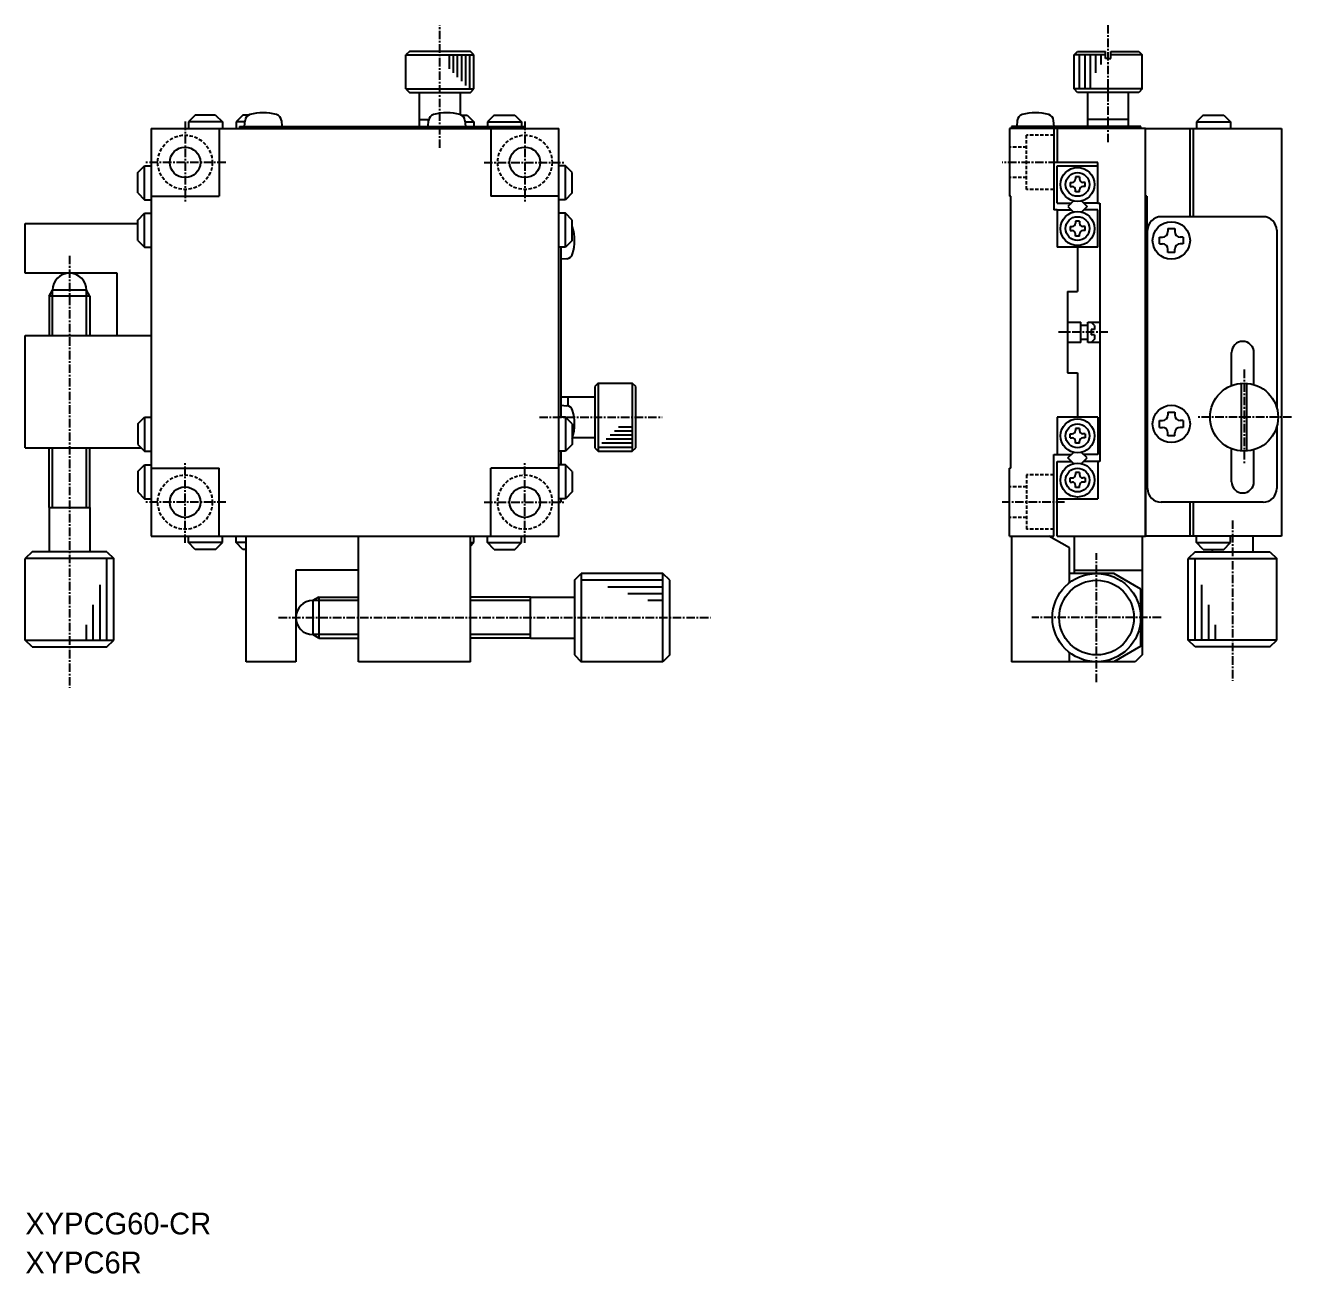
# Model space of a CAD drawing. Extents: x 1013 to 1433, y -26 to 247.
# Drawn here: x 1012.6 to 1198.9, y -24.3 to 159.4 of the extents above; entities that cross this region are included whole.
import ezdxf

# ---------------------------------------------------------------- set-up
doc = ezdxf.new("R2010")
doc.units = 0
doc.linetypes.add('CENTER', pattern=[2, 1.25, -0.25, 0.25, -0.25])
doc.linetypes.add('DASHED', pattern=[0.75, 0.5, -0.25])
doc.layers.get('0').update_dxf_attribs({"linetype": 'CONTINUOUS'})
doc.layers.add('CENTER', color=1, linetype='CENTER')

msp = doc.modelspace()

# ---------------------------------------------------------------- linework, layer by layer
for p, q in [((1069.09, 155.56), (1068.59, 155.06)), ((1068.59, 150.06), (1068.59, 155.06)), ((1078.09, 155.56), (1069.09, 155.56)), ((1078.59, 155.06), (1078.09, 155.56)), ((1078.59, 150.06), (1078.59, 155.06)), ((1166.89, 155.06), (1167.39, 155.56)), ((1166.89, 150.06), (1166.89, 155.06)), ((1167.39, 155.56), (1171.49, 155.56)), ((1171.49, 154.56), (1171.49, 155.56)), ((1172.29, 154.56), (1172.29, 155.56)), ((1172.29, 155.56), (1176.39, 155.56)), ((1176.39, 155.56), (1176.89, 155.06)), ((1176.89, 150.06), (1176.89, 155.06)), ((1171.89, 154.56), (1171.49, 154.56)), ((1171.89, 154.56), (1172.29, 154.56)), ((1068.59, 150.06), (1069.09, 149.56)), ((1069.09, 149.56), (1078.09, 149.56)), ((1070.59, 144.56), (1070.59, 149.56)), ((1076.59, 146.27), (1076.59, 149.56)), ((1078.09, 149.56), (1078.59, 150.06)), ((1167.39, 149.56), (1166.89, 150.06)), ((1176.39, 149.56), (1167.39, 149.56)), ((1168.89, 144.56), (1168.89, 149.56)), ((1174.89, 144.56), (1174.89, 149.56)), ((1176.89, 150.06), (1176.39, 149.56)), ((1037.59, 146.22), (1036.59, 145.22)), ((1040.59, 146.22), (1037.59, 146.22)), ((1040.59, 146.22), (1041.59, 145.22)), ((1044.59, 146.22), (1043.59, 145.22)), ((1045.48, 146.22), (1044.59, 146.22)), ((1044.84, 144.56), (1044.92, 145.41)), ((1050.27, 145.41), (1050.34, 144.56)), ((1070.59, 145.56), (1071.93, 145.56)), ((1071.84, 144.56), (1071.92, 145.41)), ((1076.71, 146.22), (1077.59, 146.22)), ((1077.27, 145.41), (1077.34, 144.56)), ((1077.59, 146.22), (1078.59, 145.22)), ((1081.59, 146.22), (1080.59, 145.22)), ((1081.59, 146.22), (1084.59, 146.22)), ((1084.59, 146.22), (1085.59, 145.22)), ((1158.52, 145.41), (1158.44, 144.56)), ((1163.94, 144.56), (1163.87, 145.41)), ((1174.89, 145.56), (1168.89, 145.56)), ((1185.89, 146.22), (1184.89, 145.22)), ((1185.89, 146.22), (1188.89, 146.22)), ((1188.89, 146.22), (1189.89, 145.22)), ((1031.09, 144.26), (1091.09, 144.26)), ((1031.09, 144.26), (1031.09, 84.26)), ((1036.59, 145.22), (1036.59, 144.26)), ((1041.59, 145.22), (1036.59, 145.22)), ((1041.09, 144.26), (1041.09, 134.26)), ((1041.59, 145.22), (1041.59, 144.26)), ((1043.59, 145.22), (1043.59, 144.26)), ((1044.9, 145.22), (1043.59, 145.22)), ((1044.09, 144.56), (1044.09, 144.26)), ((1044.09, 144.56), (1086.09, 144.56)), ((1077.29, 145.22), (1078.59, 145.22)), ((1078.59, 145.22), (1078.59, 144.56)), ((1080.59, 145.22), (1080.59, 144.56)), ((1080.59, 145.22), (1085.59, 145.22)), ((1081.09, 144.26), (1081.09, 134.26)), ((1085.59, 145.22), (1085.59, 144.56)), ((1086.09, 144.56), (1086.09, 144.26)), ((1091.09, 84.26), (1091.09, 144.26)), ((1157.39, 144.26), (1157.39, 134.26)), ((1177.39, 144.26), (1157.39, 144.26)), ((1157.69, 144.56), (1157.69, 144.26)), ((1176.69, 144.56), (1157.69, 144.56)), ((1163.89, 144.26), (1163.89, 132.26)), ((1164.39, 144.26), (1164.39, 139.26)), ((1176.69, 144.26), (1176.69, 144.56)), ((1177.39, 134.26), (1177.39, 144.26)), ((1177.39, 144.26), (1197.39, 144.26)), ((1177.39, 84.26), (1177.39, 144.26)), ((1183.89, 144.26), (1183.89, 131.26)), ((1184.39, 144.26), (1184.39, 131.26)), ((1184.89, 145.22), (1184.89, 144.26)), ((1184.89, 145.22), (1189.89, 145.22)), ((1189.89, 145.22), (1189.89, 144.26)), ((1197.39, 144.26), (1197.39, 84.26)), ((1029.13, 137.76), (1030.13, 138.76)), ((1030.13, 138.76), (1031.09, 138.76)), ((1030.13, 133.76), (1030.13, 138.76)), ((1092.05, 138.76), (1091.09, 138.76)), ((1093.05, 137.76), (1092.05, 138.76)), ((1092.05, 133.76), (1092.05, 138.76)), ((1170.39, 139.26), (1164.39, 139.26)), ((1164.39, 138.76), (1170.39, 138.76)), ((1164.39, 133.26), (1164.39, 138.76)), ((1170.39, 133.26), (1170.39, 139.26)), ((1029.13, 134.76), (1029.13, 137.76)), ((1093.05, 134.76), (1093.05, 137.76)), ((1166.29, 136.31), (1166.59, 136.31)), ((1166.29, 136.31), (1166.29, 135.71)), ((1167.09, 137.11), (1167.09, 136.81)), ((1167.69, 137.11), (1167.09, 137.11)), ((1167.69, 137.11), (1167.69, 136.81)), ((1168.49, 136.31), (1168.19, 136.31)), ((1168.49, 135.71), (1168.49, 136.31)), ((1029.13, 134.76), (1030.13, 133.76)), ((1031.09, 134.26), (1041.09, 134.26)), ((1091.09, 134.26), (1081.09, 134.26)), ((1093.05, 134.76), (1092.05, 133.76)), ((1157.59, 134.26), (1157.39, 134.26)), ((1157.59, 94.26), (1157.59, 134.26)), ((1166.29, 135.71), (1166.59, 135.71)), ((1167.09, 134.91), (1167.09, 135.21)), ((1167.69, 134.91), (1167.09, 134.91)), ((1167.69, 134.91), (1167.69, 135.21)), ((1168.49, 135.71), (1168.19, 135.71)), ((1177.59, 134.26), (1177.39, 134.26)), ((1177.59, 134.26), (1177.59, 94.26)), ((1030.13, 133.76), (1031.09, 133.76)), ((1092.05, 133.76), (1091.09, 133.76)), ((1164.39, 133.26), (1166.48, 133.26)), ((1166.8, 133.58), (1165.98, 132.76)), ((1165.98, 132.76), (1166.8, 131.94)), ((1167.99, 133.58), (1168.81, 132.76)), ((1168.81, 132.76), (1167.99, 131.94)), ((1170.39, 133.26), (1168.31, 133.26)), ((1170.39, 133.26), (1170.69, 133.26)), ((1170.69, 133.26), (1170.69, 95.26)), ((1029.13, 130.76), (1030.13, 131.76)), ((1029.13, 127.76), (1029.13, 130.76)), ((1030.13, 131.76), (1031.09, 131.76)), ((1030.13, 126.76), (1030.13, 131.76)), ((1092.05, 131.76), (1091.09, 131.76)), ((1093.05, 130.76), (1092.05, 131.76)), ((1092.05, 126.76), (1092.05, 131.76)), ((1093.05, 127.76), (1093.05, 130.76)), ((1164.39, 132.26), (1163.89, 132.26)), ((1164.39, 132.26), (1166.48, 132.26)), ((1164.39, 132.26), (1164.39, 126.76)), ((1167.09, 130.61), (1167.09, 130.31)), ((1167.69, 130.61), (1167.09, 130.61)), ((1167.69, 130.61), (1167.69, 130.31)), ((1170.39, 132.26), (1168.31, 132.26)), ((1170.39, 126.76), (1170.39, 132.26)), ((1194.69, 131.26), (1179.69, 131.26)), ((1012.59, 130.26), (1029.13, 130.26)), ((1012.59, 122.96), (1012.59, 130.26)), ((1166.29, 129.81), (1166.59, 129.81)), ((1166.29, 129.81), (1166.29, 129.21)), ((1166.29, 129.21), (1166.59, 129.21)), ((1167.09, 128.41), (1167.09, 128.71)), ((1167.69, 128.41), (1167.69, 128.71)), ((1168.49, 129.81), (1168.19, 129.81)), ((1168.49, 129.21), (1168.19, 129.21)), ((1168.49, 129.21), (1168.49, 129.81)), ((1177.69, 91.26), (1177.69, 129.26)), ((1180.69, 129.51), (1181.69, 129.51)), ((1180.69, 129.51), (1180.69, 129.06)), ((1181.69, 129.51), (1181.69, 129.06)), ((1196.69, 129.26), (1196.69, 103.16)), ((1029.13, 127.76), (1030.13, 126.76)), ((1030.13, 126.76), (1031.09, 126.76)), ((1092.05, 126.76), (1091.09, 126.76)), ((1091.39, 126.76), (1091.39, 101.76)), ((1093.05, 127.76), (1092.05, 126.76)), ((1170.39, 126.76), (1164.39, 126.76)), ((1167.69, 128.41), (1167.09, 128.41)), ((1167.39, 126.76), (1167.39, 120.26)), ((1179.44, 128.26), (1179.89, 128.26)), ((1179.44, 127.26), (1179.44, 128.26)), ((1179.44, 127.26), (1179.89, 127.26)), ((1182.94, 128.26), (1182.49, 128.26)), ((1182.94, 127.26), (1182.49, 127.26)), ((1182.94, 128.26), (1182.94, 127.26)), ((1092.24, 125.08), (1091.39, 125.01)), ((1180.69, 126.01), (1180.69, 126.46)), ((1181.69, 126.01), (1180.69, 126.01)), ((1181.69, 126.01), (1181.69, 126.46)), ((1026.09, 122.96), (1012.59, 122.96)), ((1026.09, 113.76), (1026.09, 122.96)), ((1165.89, 120.26), (1167.39, 120.26)), ((1165.89, 120.26), (1165.89, 108.26)), ((1165.89, 115.76), (1167.89, 115.76)), ((1167.89, 112.76), (1167.89, 115.76)), ((1168.89, 115.76), (1170.69, 115.76)), ((1168.89, 112.76), (1168.89, 115.76)), ((1169.89, 115.26), (1169.39, 115.76)), ((1012.59, 113.76), (1031.09, 113.76)), ((1012.59, 97.26), (1012.59, 113.76)), ((1168.89, 115.26), (1167.89, 115.26)), ((1169.89, 114.66), (1169.39, 114.66)), ((1169.39, 114.66), (1169.39, 113.86)), ((1169.89, 113.86), (1169.39, 113.86)), ((1169.89, 115.26), (1169.89, 114.66)), ((1169.89, 113.86), (1169.89, 113.26)), ((1167.89, 112.76), (1165.89, 112.76)), ((1167.89, 113.26), (1168.89, 113.26)), ((1170.69, 112.76), (1168.89, 112.76)), ((1169.89, 113.26), (1169.39, 112.76)), ((1190.04, 106.4), (1190.04, 111.26)), ((1193.34, 106.54), (1193.34, 111.26)), ((1165.89, 108.26), (1167.39, 108.26)), ((1167.39, 108.26), (1167.39, 101.76)), ((1096.89, 106.76), (1096.39, 106.26)), ((1096.39, 106.26), (1096.39, 97.26)), ((1096.89, 106.76), (1101.89, 106.76)), ((1102.39, 106.26), (1101.89, 106.76)), ((1102.39, 97.26), (1102.39, 106.26)), ((1191.49, 96.77), (1191.49, 106.74)), ((1192.29, 96.77), (1192.29, 106.74)), ((1091.39, 104.76), (1096.39, 104.76)), ((1092.39, 104.76), (1092.39, 103.42)), ((1091.39, 103.51), (1092.24, 103.43)), ((1180.69, 102.51), (1181.69, 102.51)), ((1180.69, 102.51), (1180.69, 102.06)), ((1181.69, 102.51), (1181.69, 102.06)), ((1029.13, 100.76), (1030.13, 101.76)), ((1029.13, 100.76), (1029.13, 97.76)), ((1030.13, 101.76), (1031.09, 101.76)), ((1030.13, 101.76), (1030.13, 96.76)), ((1092.05, 101.76), (1091.09, 101.76)), ((1092.05, 101.76), (1092.05, 96.76)), ((1093.05, 100.76), (1092.05, 101.76)), ((1093.05, 100.76), (1093.05, 97.76)), ((1170.39, 101.76), (1164.39, 101.76)), ((1164.39, 101.76), (1164.39, 96.26)), ((1170.39, 101.76), (1170.39, 96.26)), ((1179.44, 101.26), (1179.89, 101.26)), ((1179.44, 100.26), (1179.44, 101.26)), ((1182.94, 101.26), (1182.49, 101.26)), ((1182.94, 101.26), (1182.94, 100.26)), ((1093.1, 98.76), (1096.39, 98.76)), ((1166.29, 99.31), (1166.59, 99.31)), ((1166.29, 98.71), (1166.29, 99.31)), ((1167.09, 100.11), (1167.09, 99.81)), ((1167.69, 100.11), (1167.09, 100.11)), ((1167.69, 100.11), (1167.69, 99.81)), ((1168.49, 99.31), (1168.19, 99.31)), ((1168.49, 99.31), (1168.49, 98.71)), ((1179.44, 100.26), (1179.89, 100.26)), ((1180.69, 99.01), (1180.69, 99.46)), ((1181.69, 99.01), (1180.69, 99.01)), ((1181.69, 99.01), (1181.69, 99.46)), ((1182.94, 100.26), (1182.49, 100.26)), ((1196.69, 100.36), (1196.69, 91.26)), ((1012.59, 97.26), (1029.63, 97.26)), ((1029.13, 97.76), (1030.13, 96.76)), ((1093.05, 97.76), (1092.05, 96.76)), ((1096.39, 97.26), (1096.89, 96.76)), ((1101.89, 96.76), (1102.39, 97.26)), ((1166.29, 98.71), (1166.59, 98.71)), ((1167.09, 97.91), (1167.09, 98.21)), ((1167.69, 97.91), (1167.09, 97.91)), ((1167.69, 97.91), (1167.69, 98.21)), ((1168.49, 98.71), (1168.19, 98.71)), ((1190.04, 92.26), (1190.04, 97.11)), ((1193.34, 92.26), (1193.34, 96.97)), ((1030.13, 96.76), (1031.09, 96.76)), ((1092.05, 96.76), (1091.09, 96.76)), ((1091.39, 96.76), (1091.39, 94.76)), ((1096.89, 96.76), (1101.89, 96.76)), ((1163.89, 96.26), (1164.39, 96.26)), ((1163.89, 84.26), (1163.89, 96.26)), ((1164.39, 96.26), (1166.48, 96.26)), ((1164.39, 95.26), (1166.48, 95.26)), ((1164.39, 89.76), (1164.39, 95.26)), ((1165.98, 95.76), (1166.8, 96.58)), ((1166.8, 94.94), (1165.98, 95.76)), ((1168.81, 95.76), (1167.99, 96.58)), ((1167.99, 94.94), (1168.81, 95.76)), ((1170.39, 96.26), (1168.31, 96.26)), ((1170.39, 95.26), (1168.31, 95.26)), ((1170.39, 95.26), (1170.39, 89.76)), ((1170.69, 95.26), (1170.39, 95.26)), ((1029.13, 93.76), (1030.13, 94.76)), ((1029.13, 93.76), (1029.13, 90.76)), ((1030.13, 94.76), (1031.09, 94.76)), ((1030.13, 94.76), (1030.13, 89.76)), ((1031.09, 94.26), (1041.09, 94.26)), ((1041.09, 84.26), (1041.09, 94.26)), ((1081.09, 84.26), (1081.09, 94.26)), ((1091.09, 94.26), (1081.09, 94.26)), ((1092.05, 94.76), (1091.09, 94.76)), ((1092.05, 94.76), (1092.05, 89.76)), ((1093.05, 93.76), (1092.05, 94.76)), ((1093.05, 93.76), (1093.05, 90.76)), ((1157.59, 94.26), (1157.39, 94.26)), ((1157.39, 84.26), (1157.39, 94.26)), ((1167.09, 93.61), (1167.09, 93.31)), ((1167.69, 93.61), (1167.09, 93.61)), ((1167.69, 93.61), (1167.69, 93.31)), ((1177.59, 94.26), (1177.39, 94.26)), ((1177.39, 94.26), (1177.39, 84.26)), ((1166.29, 92.81), (1166.59, 92.81)), ((1166.29, 92.21), (1166.29, 92.81)), ((1166.29, 92.21), (1166.59, 92.21)), ((1167.09, 91.41), (1167.09, 91.71)), ((1167.69, 91.41), (1167.09, 91.41)), ((1167.69, 91.41), (1167.69, 91.71)), ((1168.49, 92.81), (1168.19, 92.81)), ((1168.49, 92.21), (1168.19, 92.21)), ((1168.49, 92.81), (1168.49, 92.21)), ((1029.13, 90.76), (1030.13, 89.76)), ((1030.13, 89.76), (1031.09, 89.76)), ((1092.05, 89.76), (1091.09, 89.76)), ((1091.39, 89.76), (1091.39, 89.26)), ((1093.05, 90.76), (1092.05, 89.76)), ((1164.39, 89.76), (1170.39, 89.76)), ((1164.39, 84.26), (1164.39, 89.76)), ((1091.39, 89.26), (1091.09, 89.26)), ((1194.69, 89.26), (1179.69, 89.26)), ((1183.89, 89.26), (1183.89, 84.26)), ((1184.39, 89.26), (1184.39, 84.26)), ((1031.09, 84.26), (1091.09, 84.26)), ((1036.59, 83.3), (1036.59, 84.26)), ((1041.59, 83.3), (1041.59, 84.26)), ((1043.59, 83.3), (1043.59, 84.26)), ((1045.09, 65.76), (1045.09, 84.26)), ((1061.59, 65.76), (1061.59, 84.26)), ((1078.09, 65.76), (1078.09, 84.26)), ((1078.59, 83.3), (1078.59, 84.26)), ((1080.59, 83.3), (1080.59, 84.26)), ((1085.59, 83.3), (1085.59, 84.26)), ((1157.39, 84.26), (1163.89, 84.26)), ((1157.69, 84.26), (1157.69, 65.76)), ((1166.19, 82.53), (1163.19, 84.26)), ((1164.39, 84.26), (1177.39, 84.26)), ((1166.89, 84.26), (1166.89, 78.76)), ((1176.89, 84.26), (1176.89, 66.76)), ((1197.39, 84.26), (1177.39, 84.26)), ((1184.89, 83.3), (1184.89, 84.26)), ((1189.89, 83.3), (1189.89, 84.26)), ((1041.59, 83.3), (1036.59, 83.3)), ((1037.59, 82.3), (1036.59, 83.3)), ((1040.59, 82.3), (1037.59, 82.3)), ((1040.59, 82.3), (1041.59, 83.3)), ((1044.59, 82.3), (1043.59, 83.3)), ((1045.09, 83.3), (1043.59, 83.3)), ((1045.09, 82.3), (1044.59, 82.3)), ((1078.09, 82.8), (1078.59, 83.3)), ((1078.09, 83.3), (1078.59, 83.3)), ((1081.59, 82.3), (1080.59, 83.3)), ((1080.59, 83.3), (1085.59, 83.3)), ((1081.59, 82.3), (1084.59, 82.3)), ((1084.59, 82.3), (1085.59, 83.3)), ((1166.19, 77.38), (1166.19, 82.53)), ((1184.89, 83.3), (1189.89, 83.3)), ((1185.89, 82.3), (1184.89, 83.3)), ((1185.89, 82.3), (1188.89, 82.3)), ((1188.89, 82.3), (1189.89, 83.3)), ((1052.39, 79.26), (1052.39, 65.76)), ((1061.59, 79.26), (1052.39, 79.26)), ((1172.72, 78.76), (1166.19, 78.76)), ((1166.89, 79.26), (1176.89, 79.26)), ((1176.69, 76.46), (1172.72, 78.76)), ((1176.69, 68.05), (1176.69, 76.46)), ((1166.19, 65.76), (1166.19, 67.13)), ((1176.69, 68.05), (1172.72, 65.76)), ((1052.39, 65.76), (1045.09, 65.76)), ((1078.09, 65.76), (1061.59, 65.76)), ((1175.89, 65.76), (1157.69, 65.76)), ((1176.89, 66.76), (1175.89, 65.76))]:
    msp.add_line(p, q)
at = {"color": 3}
for p, q in [((1068.59, 155.06), (1078.59, 155.06)), ((1074.99, 153.04), (1074.99, 155.06)), ((1075.59, 152.41), (1075.59, 155.06)), ((1076.19, 151.79), (1076.19, 155.06)), ((1076.79, 151.19), (1076.79, 155.06)), ((1077.39, 150.59), (1077.39, 155.06)), ((1077.99, 150.06), (1077.99, 155.06)), ((1171.49, 155.06), (1166.89, 155.06)), ((1167.69, 150.06), (1167.69, 155.06)), ((1168.49, 150.06), (1168.49, 155.06)), ((1169.29, 150.06), (1169.29, 155.06)), ((1170.09, 152.43), (1170.09, 155.06)), ((1170.89, 153.66), (1170.89, 155.06)), ((1176.89, 155.06), (1172.29, 155.06)), ((1068.59, 150.06), (1078.59, 150.06)), ((1176.89, 150.06), (1166.89, 150.06)), ((1096.89, 106.76), (1096.89, 96.76)), ((1101.89, 106.76), (1101.89, 96.76)), ((1098.63, 99.16), (1101.89, 99.16)), ((1099.25, 99.76), (1101.89, 99.76)), ((1099.87, 100.36), (1101.89, 100.36)), ((1096.89, 97.36), (1101.89, 97.36)), ((1097.43, 97.96), (1101.89, 97.96)), ((1098.03, 98.56), (1101.89, 98.56))]:
    msp.add_line(p, q, dxfattribs=at)
at = {"color": 3, "linetype": 'DASHED'}
for p, q in [((1159.89, 135.26), (1159.89, 143.26)), ((1163.89, 143.26), (1159.89, 143.26)), ((1159.89, 141.51), (1157.39, 141.51)), ((1159.89, 137.01), (1157.39, 137.01)), ((1163.89, 135.26), (1159.89, 135.26)), ((1159.89, 93.26), (1159.89, 85.26)), ((1163.89, 93.26), (1159.89, 93.26)), ((1159.89, 91.51), (1157.39, 91.51)), ((1159.89, 87.01), (1157.39, 87.01)), ((1163.89, 85.26), (1159.89, 85.26))]:
    msp.add_line(p, q, dxfattribs=at)
at = {"color": 7, "linetype": 'CONTINUOUS'}
for p, q in [((1016.09, 119.59), (1016.59, 120.46)), ((1016.09, 119.59), (1016.09, 113.76)), ((1022.09, 119.59), (1016.09, 119.59)), ((1021.59, 120.46), (1016.59, 120.46)), ((1022.09, 119.59), (1021.59, 120.46)), ((1022.09, 119.59), (1022.09, 113.76)), ((1016.09, 88.46), (1016.09, 97.26)), ((1022.09, 88.46), (1022.09, 97.26)), ((1016.09, 88.46), (1016.09, 81.96)), ((1016.09, 88.46), (1022.09, 88.46)), ((1022.09, 88.46), (1022.09, 81.96)), ((1193.19, 84.26), (1193.19, 81.96)), ((1187.19, 82.3), (1187.19, 81.96)), ((1013.59, 81.96), (1012.59, 80.96)), ((1025.59, 80.96), (1012.59, 80.96)), ((1012.59, 68.96), (1012.59, 80.96)), ((1024.59, 81.96), (1013.59, 81.96)), ((1024.59, 81.96), (1025.59, 80.96)), ((1025.59, 68.96), (1025.59, 80.96)), ((1184.69, 81.96), (1183.69, 80.96)), ((1183.69, 68.96), (1183.69, 80.96)), ((1183.69, 80.96), (1196.69, 80.96)), ((1184.69, 81.96), (1195.69, 81.96)), ((1195.69, 81.96), (1196.69, 80.96)), ((1196.69, 68.96), (1196.69, 80.96)), ((1093.39, 77.76), (1094.39, 78.76)), ((1106.39, 78.76), (1094.39, 78.76)), ((1094.39, 78.76), (1094.39, 65.76)), ((1107.39, 77.76), (1106.39, 78.76)), ((1106.39, 65.76), (1106.39, 78.76)), ((1093.39, 77.76), (1093.39, 66.76)), ((1107.39, 66.76), (1107.39, 77.76)), ((1055.76, 75.26), (1054.89, 74.76)), ((1054.89, 74.76), (1054.89, 69.76)), ((1055.76, 75.26), (1055.76, 69.26)), ((1055.76, 75.26), (1061.59, 75.26)), ((1086.89, 75.26), (1078.09, 75.26)), ((1086.89, 69.26), (1086.89, 75.26)), ((1086.89, 75.26), (1093.39, 75.26)), ((1013.59, 67.96), (1012.59, 68.96)), ((1012.59, 68.96), (1025.59, 68.96)), ((1024.59, 67.96), (1025.59, 68.96)), ((1055.76, 69.26), (1054.89, 69.76)), ((1055.76, 69.26), (1061.59, 69.26)), ((1086.89, 69.26), (1078.09, 69.26)), ((1086.89, 69.26), (1093.39, 69.26)), ((1196.69, 68.96), (1183.69, 68.96)), ((1184.69, 67.96), (1183.69, 68.96)), ((1195.69, 67.96), (1196.69, 68.96)), ((1013.59, 67.96), (1024.59, 67.96)), ((1195.69, 67.96), (1184.69, 67.96)), ((1093.39, 66.76), (1094.39, 65.76)), ((1106.39, 65.76), (1094.39, 65.76)), ((1107.39, 66.76), (1106.39, 65.76))]:
    msp.add_line(p, q, dxfattribs=at)
at = {"color": 3, "linetype": 'CONTINUOUS'}
for p, q in [((1016.59, 113.76), (1016.59, 120.46)), ((1021.59, 113.76), (1021.59, 120.46)), ((1016.59, 88.46), (1016.59, 97.26)), ((1021.59, 88.46), (1021.59, 97.26)), ((1024.59, 68.96), (1024.59, 80.96)), ((1184.69, 68.96), (1184.69, 80.96)), ((1023.59, 68.96), (1023.59, 77.07)), ((1106.39, 77.76), (1094.39, 77.76)), ((1106.39, 76.76), (1098.28, 76.76)), ((1185.69, 68.96), (1185.69, 77.07)), ((1061.59, 74.76), (1054.89, 74.76)), ((1086.89, 74.76), (1078.09, 74.76)), ((1106.39, 75.76), (1101.22, 75.76)), ((1106.39, 74.76), (1104.16, 74.76)), ((1022.59, 68.96), (1022.59, 74.13)), ((1186.69, 68.96), (1186.69, 74.13)), ((1021.59, 68.96), (1021.59, 71.19)), ((1187.69, 68.96), (1187.69, 71.19)), ((1061.59, 69.76), (1054.89, 69.76)), ((1086.89, 69.76), (1078.09, 69.76))]:
    msp.add_line(p, q, dxfattribs=at)
at = {"color": 3, "linetype": 'DASHED'}
for centre in [(1036.09, 139.26), (1086.09, 139.26), (1036.09, 89.26), (1086.09, 89.26)]:
    msp.add_circle(centre, 4, dxfattribs=at)
for centre, radius in [((1036.09, 139.26), 2.25), ((1086.09, 139.26), 2.25), ((1167.39, 136.01), 2.5), ((1167.39, 136.01), 1.75), ((1167.39, 129.51), 2.5), ((1167.39, 129.51), 1.75), ((1181.19, 127.76), 2.75), ((1191.89, 101.76), 5), ((1181.19, 100.76), 2.75), ((1167.39, 99.01), 2.5), ((1167.39, 99.01), 1.75), ((1167.39, 92.51), 2.5), ((1167.39, 92.51), 1.75), ((1036.09, 89.26), 2.25), ((1086.09, 89.26), 2.25), ((1170.19, 72.26), 6.5), ((1170.19, 72.26), 5.5)]:
    msp.add_circle(centre, radius)
for centre, radius, start, end in [((1045.91, 145.32), 1, 106.257, 175), ((1047.59, 139.56), 7, 73.743, 106.257), ((1049.27, 145.32), 1, 5, 73.743), ((1072.91, 145.32), 1, 106.257, 175), ((1074.59, 139.56), 7, 73.743, 106.257), ((1076.27, 145.32), 1, 5, 73.743), ((1159.51, 145.32), 1, 106.257, 175), ((1161.19, 139.56), 7, 73.743, 106.257), ((1162.87, 145.32), 1, 5, 73.743), ((1166.59, 136.81), 0.5, 270, 0), ((1168.19, 136.81), 0.5, 180, 270), ((1166.59, 135.21), 0.5, 0, 90), ((1168.19, 135.21), 0.5, 90, 180), ((1179.69, 129.26), 2, 90, 180), ((1194.69, 129.26), 2, 0, 90), ((1092.15, 129.44), 1, 16.257, 25.854), ((1086.39, 127.76), 7, 343.743, 16.257), ((1166.59, 130.31), 0.5, 270, 0), ((1166.59, 128.71), 0.5, 0, 90), ((1168.19, 130.31), 0.5, 180, 270), ((1168.19, 128.71), 0.5, 90, 180), ((1179.89, 129.06), 0.8, 270, 0), ((1182.49, 129.06), 0.8, 180, 270), ((1179.89, 126.46), 0.8, 0, 90), ((1182.49, 126.46), 0.8, 90, 180), ((1092.15, 126.08), 1, 275, 343.743), ((1191.69, 111.26), 1.65, 0, 180), ((1092.15, 102.44), 1, 16.257, 85), ((1086.39, 100.76), 7, 343.743, 16.257), ((1179.89, 102.06), 0.8, 270, 0), ((1182.49, 102.06), 0.8, 180, 270), ((1092.15, 99.08), 1, 334.146, 343.743), ((1166.59, 99.81), 0.5, 270, 0), ((1168.19, 99.81), 0.5, 180, 270), ((1179.89, 99.46), 0.8, 0, 90), ((1182.49, 99.46), 0.8, 90, 180), ((1166.59, 98.21), 0.5, 0, 90), ((1168.19, 98.21), 0.5, 90, 180), ((1166.59, 93.31), 0.5, 270, 0), ((1168.19, 93.31), 0.5, 180, 270), ((1166.59, 91.71), 0.5, 0, 90), ((1168.19, 91.71), 0.5, 90, 180), ((1191.69, 92.26), 1.65, 180, 0), ((1179.69, 91.26), 2, 180, 270), ((1194.69, 91.26), 2, 270, 0)]:
    msp.add_arc(centre, radius, start, end)
at = {"color": 7, "linetype": 'CONTINUOUS'}
for centre, start, end in [((1019.09, 120.46), 360, 180), ((1054.89, 72.26), 90, 270)]:
    msp.add_arc(centre, 2.5, start, end, dxfattribs=at)
at = {"layer": 'CENTER', "color": 1, "linetype": 'CENTER'}
for p, q in [((1073.59, 141.38), (1073.59, 159.43)), ((1171.89, 142.23), (1171.89, 159.43)), ((1036.09, 145.26), (1036.09, 133.26)), ((1086.09, 145.26), (1086.09, 133.26)), ((1042.09, 139.26), (1030.09, 139.26)), ((1080.09, 139.26), (1092.09, 139.26)), ((1164.39, 139.26), (1156.3, 139.26)), ((1019.09, 125.51), (1019.09, 61.94)), ((1171.86, 114.26), (1164.44, 114.26)), ((1191.89, 108.76), (1191.89, 94.76)), ((1088.22, 101.76), (1106.26, 101.76)), ((1198.89, 101.76), (1184.89, 101.76)), ((1036.09, 83.26), (1036.09, 95.26)), ((1086.09, 83.26), (1086.09, 95.26)), ((1042.09, 89.26), (1030.09, 89.26)), ((1080.09, 89.26), (1092.09, 89.26)), ((1165.45, 89.26), (1156.3, 89.26)), ((1190.19, 86.57), (1190.19, 62.96)), ((1170.19, 62.76), (1170.19, 81.76)), ((1049.84, 72.26), (1113.41, 72.26)), ((1179.69, 72.26), (1160.69, 72.26))]:
    msp.add_line(p, q, dxfattribs=at)

# ---------------------------------------------------------------- texts
at = {"color": 7, "linetype": 'CONTINUOUS'}
for s, p in [('XYPCG60-CR', (1012.59, -18.51)), ('XYPC6R', (1012.59, -24.24))]:
    msp.add_text(s, height=3.2, dxfattribs=at).set_placement(p)

doc.saveas('drawing.dxf')
